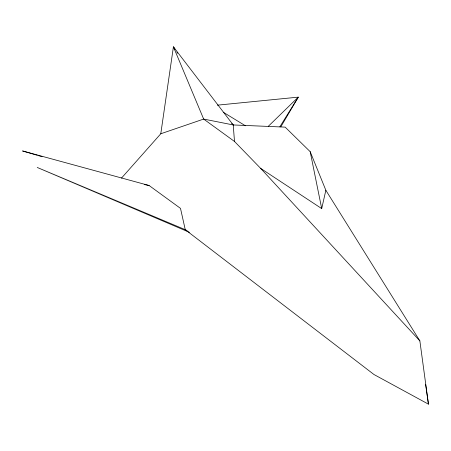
<?xml version="1.0" encoding="UTF-8"?>
<svg xmlns="http://www.w3.org/2000/svg" width="451" height="451" viewBox="0 0 451 451"><rect width="100%" height="100%" fill="white"/><g stroke="black" fill="none" stroke-linecap="round" stroke-linejoin="round"><path stroke-width="0.68" d="M121.488 178.111L160.781 133.767L173.415 46.836L233.235 124.955L234.492 141.451L260.701 168.42L419.864 340.9L428.45 404.164L373.975 374.516L185.248 229.677L37.241 167.462L189.414 232.316M260.701 168.42L321.71 208.593L325.853 190.283L310.187 151.677L285.145 127.126L233.235 124.955L203.66 119.075L160.781 133.767M280.787 126.872L298.291 97.134L217.359 105.168M279.857 126.782L298.291 97.134L268.306 126.297M144.393 184.56L149.118 185.513L180.501 208.379L185.248 229.677L187.103 230.664M149.118 185.513L22.55 150.95L37.348 155.307M38.696 155.702L42.061 156.694M223.262 112.243L245.429 125.778M234.492 141.451L203.66 119.075L173.415 46.836L174.96 49.17M231.718 123.54L233.235 124.955M176.893 52.079L177.671 53.246M325.853 190.283L419.864 340.9M310.187 151.677L321.71 208.593M425.603 384.432L428.45 404.164"/></g></svg>
